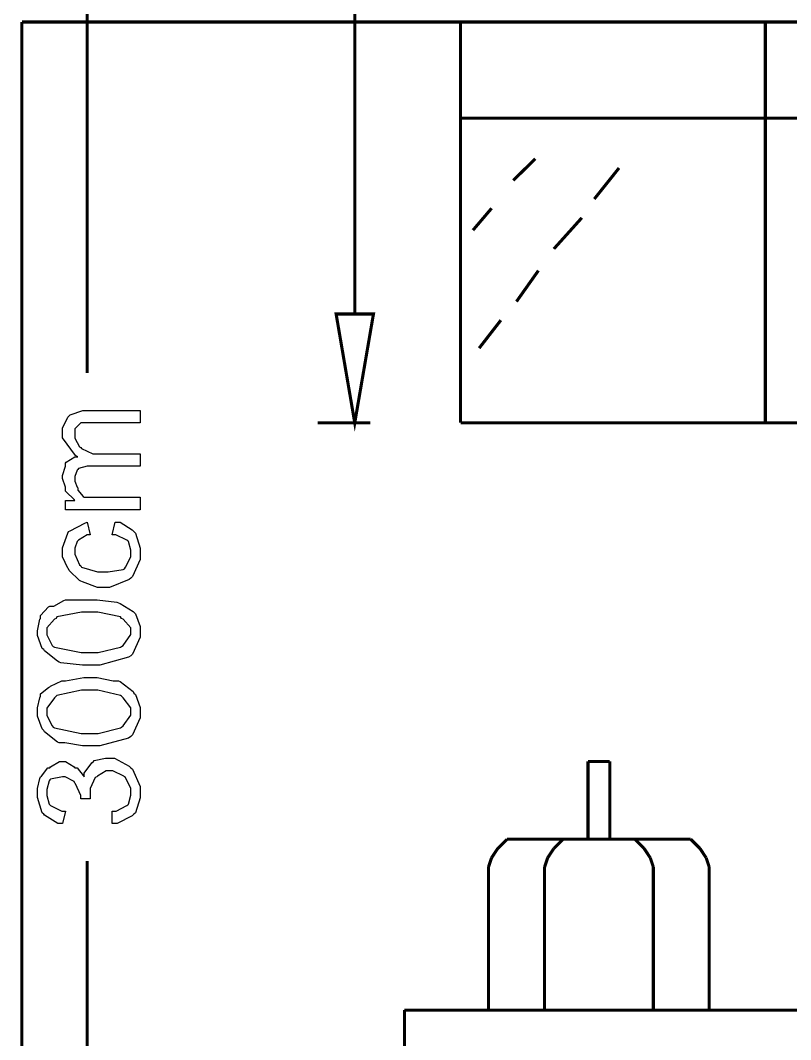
# Model space of a CAD drawing. Extents: x 0 to 210, y 0 to 297.
# Drawn here: x 116.31 to 126.82, y 183.3 to 197.21 of the extents above; entities that cross this region are included whole.
import ezdxf

# ---------------------------------------------------------------- set-up
doc = ezdxf.new("R2010")
doc.units = 0
doc.header["$MEASUREMENT"] = 0
for name, color, linetype in [('C00-00-00-BLACK', 7, 'Continuous'), ('C00-7E-FF', 150, 'Continuous'), ('CFF-7E-00', 30, 'Continuous')]:
    doc.layers.add(name, color=color, linetype=linetype)

msp = doc.modelspace()

# ---------------------------------------------------------------- linework, layer by layer
at = {"layer": 'C00-00-00-BLACK', "const_width": 0.0423}
for points in [[(116.334, 163.486), (116.334, 197.186)], [(116.334, 197.186), (147.505, 197.186)], [(122.315, 197.186), (122.315, 191.717)], [(126.471, 197.186), (126.471, 191.717)], [(122.315, 195.872), (127.19, 195.872)], [(123.034, 195.024), (123.333, 195.32)], [(124.138, 194.77), (124.476, 195.194)], [(122.484, 194.345), (122.738, 194.644)], [(123.587, 194.09), (123.968, 194.514)], [(123.077, 193.371), (123.376, 193.794)], [(122.568, 192.735), (122.864, 193.117)], [(122.315, 191.717), (127.19, 191.717)], [(124.053, 187.097), (124.349, 187.097)], [(124.053, 187.097), (124.053, 186.037)], [(124.349, 187.097), (124.349, 186.037)], [(122.822, 185.91), (122.738, 185.783)], [(122.949, 186.037), (122.822, 185.91)], [(123.121, 186.037), (122.949, 186.037)], [(123.121, 186.037), (125.283, 186.037)], [(123.587, 185.91), (123.503, 185.783)], [(123.714, 186.037), (123.587, 185.91)], [(123.883, 186.037), (123.714, 186.037)], [(124.69, 186.037), (124.518, 186.037)], [(124.817, 185.91), (124.69, 186.037)], [(124.901, 185.783), (124.817, 185.91)], [(125.452, 186.037), (125.283, 186.037)], [(125.579, 185.91), (125.452, 186.037)], [(125.663, 185.783), (125.579, 185.91)], [(122.738, 185.783), (122.695, 185.655)], [(123.503, 185.783), (123.46, 185.655)], [(124.944, 185.655), (124.901, 185.783)], [(125.706, 185.655), (125.663, 185.783)], [(122.695, 185.655), (122.695, 183.705)], [(123.46, 185.655), (123.46, 183.705)], [(124.944, 185.655), (124.944, 183.705)], [(125.706, 185.655), (125.706, 183.705)], [(121.55, 183.705), (135.588, 183.705)], [(121.55, 183.705), (121.55, 168.997)]]:
    msp.add_lwpolyline(points, dxfattribs=at)
at = {"layer": 'C00-7E-FF', "const_width": 0.0423}
for points in [[(117.224, 221.474), (117.224, 192.395)], [(120.872, 193.201), (120.872, 199.051)], [(121.084, 191.717), (120.365, 191.717)], [(117.224, 162.132), (117.224, 185.74)]]:
    msp.add_lwpolyline(points, dxfattribs=at)
msp.add_lwpolyline([(120.618, 193.201), (121.127, 193.201), (120.872, 191.717), (120.618, 193.201)], close=True, dxfattribs=at)
at = {"layer": 'C00-7E-FF'}
msp.add_lwpolyline([(120.618, 193.201), (121.127, 193.201), (120.872, 191.717), (120.618, 193.201)], close=True, dxfattribs=at)
at = {"layer": 'CFF-7E-00'}
for points in [[(117.946, 190.532), (116.928, 190.532), (116.928, 190.658), (117.055, 190.658), (117.044, 190.669), (116.938, 190.776), (116.928, 190.785), (116.928, 190.839), (116.885, 190.959), (116.885, 190.997), (116.885, 190.997), (116.928, 191.125), (116.928, 191.167), (116.938, 191.178), (117.056, 191.251), (117.096, 191.251), (117.064, 191.273), (116.885, 191.511), (116.885, 191.59), (116.885, 191.644), (116.958, 191.793), (116.969, 191.802), (116.99, 191.824), (117.165, 191.886), (117.224, 191.886), (117.946, 191.886), (117.946, 191.717), (117.308, 191.717), (117.265, 191.717), (117.171, 191.717), (117.139, 191.717), (117.139, 191.717), (117.064, 191.644), (117.055, 191.633), (117.055, 191.633), (117.055, 191.569), (117.055, 191.547), (117.055, 191.506), (117.117, 191.389), (117.139, 191.378), (117.148, 191.368), (117.301, 191.294), (117.354, 191.294), (117.946, 191.294), (117.946, 191.124), (117.265, 191.124), (117.223, 191.124), (117.106, 191.093), (117.096, 191.081), (117.085, 191.072), (117.055, 190.985), (117.055, 190.955), (117.055, 190.923), (117.085, 190.839), (117.096, 190.828), (117.096, 190.796), (117.171, 190.712), (117.181, 190.701), (117.234, 190.701), (117.354, 190.701), (117.395, 190.701), (117.946, 190.701), (117.946, 190.532)], [(117.565, 190.19), (117.607, 190.36), (117.671, 190.36), (117.839, 190.255), (117.861, 190.233), (117.881, 190.212), (117.946, 190.005), (117.946, 189.936), (117.946, 189.852), (117.84, 189.619), (117.82, 189.597), (117.797, 189.577), (117.527, 189.471), (117.438, 189.471), (117.362, 189.471), (117.159, 189.546), (117.139, 189.556), (117.117, 189.567), (116.979, 189.703), (116.969, 189.724), (116.958, 189.735), (116.885, 189.887), (116.885, 189.936), (116.885, 190.011), (116.958, 190.212), (116.969, 190.233), (116.99, 190.244), (117.191, 190.35), (117.224, 190.36), (117.265, 190.19), (117.223, 190.19), (117.106, 190.117), (117.096, 190.106), (117.085, 190.096), (117.055, 190.009), (117.055, 189.979), (117.055, 189.927), (117.117, 189.778), (117.139, 189.767), (117.148, 189.746), (117.365, 189.683), (117.438, 189.683), (117.511, 189.683), (117.712, 189.714), (117.734, 189.724), (117.744, 189.746), (117.82, 189.89), (117.82, 189.936), (117.82, 189.979), (117.787, 190.096), (117.777, 190.106), (117.766, 190.117), (117.614, 190.19), (117.565, 190.19)], [(117.265, 188.409), (117.159, 188.409), (116.863, 188.443), (116.842, 188.452), (116.821, 188.464), (116.641, 188.604), (116.632, 188.625), (116.61, 188.636), (116.546, 188.817), (116.546, 188.878), (116.546, 188.878), (116.578, 189.038), (116.589, 189.048), (116.589, 189.09), (116.694, 189.207), (116.716, 189.217), (116.768, 189.217), (116.906, 189.291), (116.928, 189.301), (116.928, 189.301), (117.18, 189.301), (117.265, 189.301), (117.361, 189.301), (117.628, 189.271), (117.65, 189.26), (117.671, 189.25), (117.85, 189.143), (117.861, 189.132), (117.881, 189.111), (117.946, 188.937), (117.946, 188.878), (117.946, 188.794), (117.84, 188.561), (117.82, 188.539), (117.787, 188.518), (117.395, 188.409), (117.265, 188.409)], [(117.265, 188.582), (117.372, 188.582), (117.68, 188.656), (117.691, 188.666), (117.712, 188.677), (117.82, 188.829), (117.82, 188.878), (117.82, 188.921), (117.712, 189.038), (117.691, 189.048), (117.68, 189.069), (117.369, 189.132), (117.265, 189.132), (117.148, 189.132), (116.809, 189.069), (116.8, 189.048), (116.778, 189.038), (116.673, 188.918), (116.673, 188.878), (116.673, 188.826), (116.748, 188.677), (116.759, 188.666), (116.779, 188.656), (117.143, 188.582), (117.265, 188.582)], [(117.265, 187.308), (117.159, 187.308), (116.921, 187.351), (116.842, 187.351), (116.821, 187.362), (116.641, 187.5), (116.632, 187.521), (116.61, 187.543), (116.546, 187.716), (116.546, 187.774), (116.546, 187.828), (116.578, 187.966), (116.589, 187.986), (116.589, 188.018), (116.694, 188.104), (116.716, 188.113), (116.725, 188.124), (116.877, 188.199), (116.928, 188.199), (116.928, 188.199), (117.18, 188.24), (117.265, 188.24), (117.361, 188.24), (117.577, 188.199), (117.65, 188.199), (117.671, 188.189), (117.85, 188.051), (117.861, 188.029), (117.881, 188.009), (117.946, 187.833), (117.946, 187.774), (117.946, 187.69), (117.84, 187.459), (117.82, 187.436), (117.787, 187.416), (117.395, 187.308), (117.265, 187.308)], [(117.265, 187.478), (117.372, 187.478), (117.68, 187.554), (117.691, 187.563), (117.712, 187.585), (117.82, 187.728), (117.82, 187.774), (117.82, 187.828), (117.712, 187.966), (117.691, 187.986), (117.68, 187.997), (117.369, 188.07), (117.265, 188.07), (117.148, 188.07), (116.809, 187.997), (116.8, 187.986), (116.778, 187.966), (116.673, 187.822), (116.673, 187.774), (116.673, 187.722), (116.748, 187.585), (116.759, 187.563), (116.779, 187.554), (117.143, 187.478), (117.265, 187.478)], [(117.565, 186.249), (117.565, 186.417), (117.617, 186.417), (117.766, 186.494), (117.777, 186.505), (117.787, 186.516), (117.82, 186.636), (117.82, 186.674), (117.82, 186.728), (117.744, 186.876), (117.734, 186.885), (117.723, 186.896), (117.573, 186.971), (117.523, 186.971), (117.481, 186.971), (117.364, 186.896), (117.354, 186.885), (117.332, 186.876), (117.265, 186.726), (117.265, 186.674), (117.265, 186.674), (117.265, 186.611), (117.265, 186.589), (117.139, 186.589), (117.139, 186.589), (117.139, 186.622), (117.139, 186.632), (117.139, 186.632), (117.064, 186.792), (117.055, 186.801), (117.044, 186.823), (116.924, 186.885), (116.885, 186.885), (116.885, 186.885), (116.725, 186.855), (116.716, 186.844), (116.705, 186.834), (116.673, 186.715), (116.673, 186.674), (116.673, 186.633), (116.705, 186.516), (116.716, 186.505), (116.725, 186.494), (116.877, 186.417), (116.928, 186.417), (116.885, 186.249), (116.822, 186.249), (116.641, 186.366), (116.632, 186.376), (116.61, 186.398), (116.546, 186.606), (116.546, 186.674), (116.546, 186.728), (116.578, 186.865), (116.589, 186.885), (116.599, 186.896), (116.685, 187.012), (116.716, 187.012), (116.725, 187.023), (116.845, 187.097), (116.885, 187.097), (116.926, 187.097), (117.044, 187.023), (117.055, 187.012), (117.086, 187.012), (117.171, 186.907), (117.181, 186.885), (117.181, 186.939), (117.286, 187.077), (117.308, 187.097), (117.319, 187.109), (117.472, 187.14), (117.523, 187.14), (117.596, 187.14), (117.797, 187.034), (117.82, 187.012), (117.84, 186.992), (117.946, 186.755), (117.946, 186.674), (117.946, 186.6), (117.881, 186.398), (117.861, 186.376), (117.839, 186.355), (117.632, 186.249), (117.565, 186.249)]]:
    msp.add_lwpolyline(points, close=True, dxfattribs=at)

doc.saveas('drawing.dxf')
